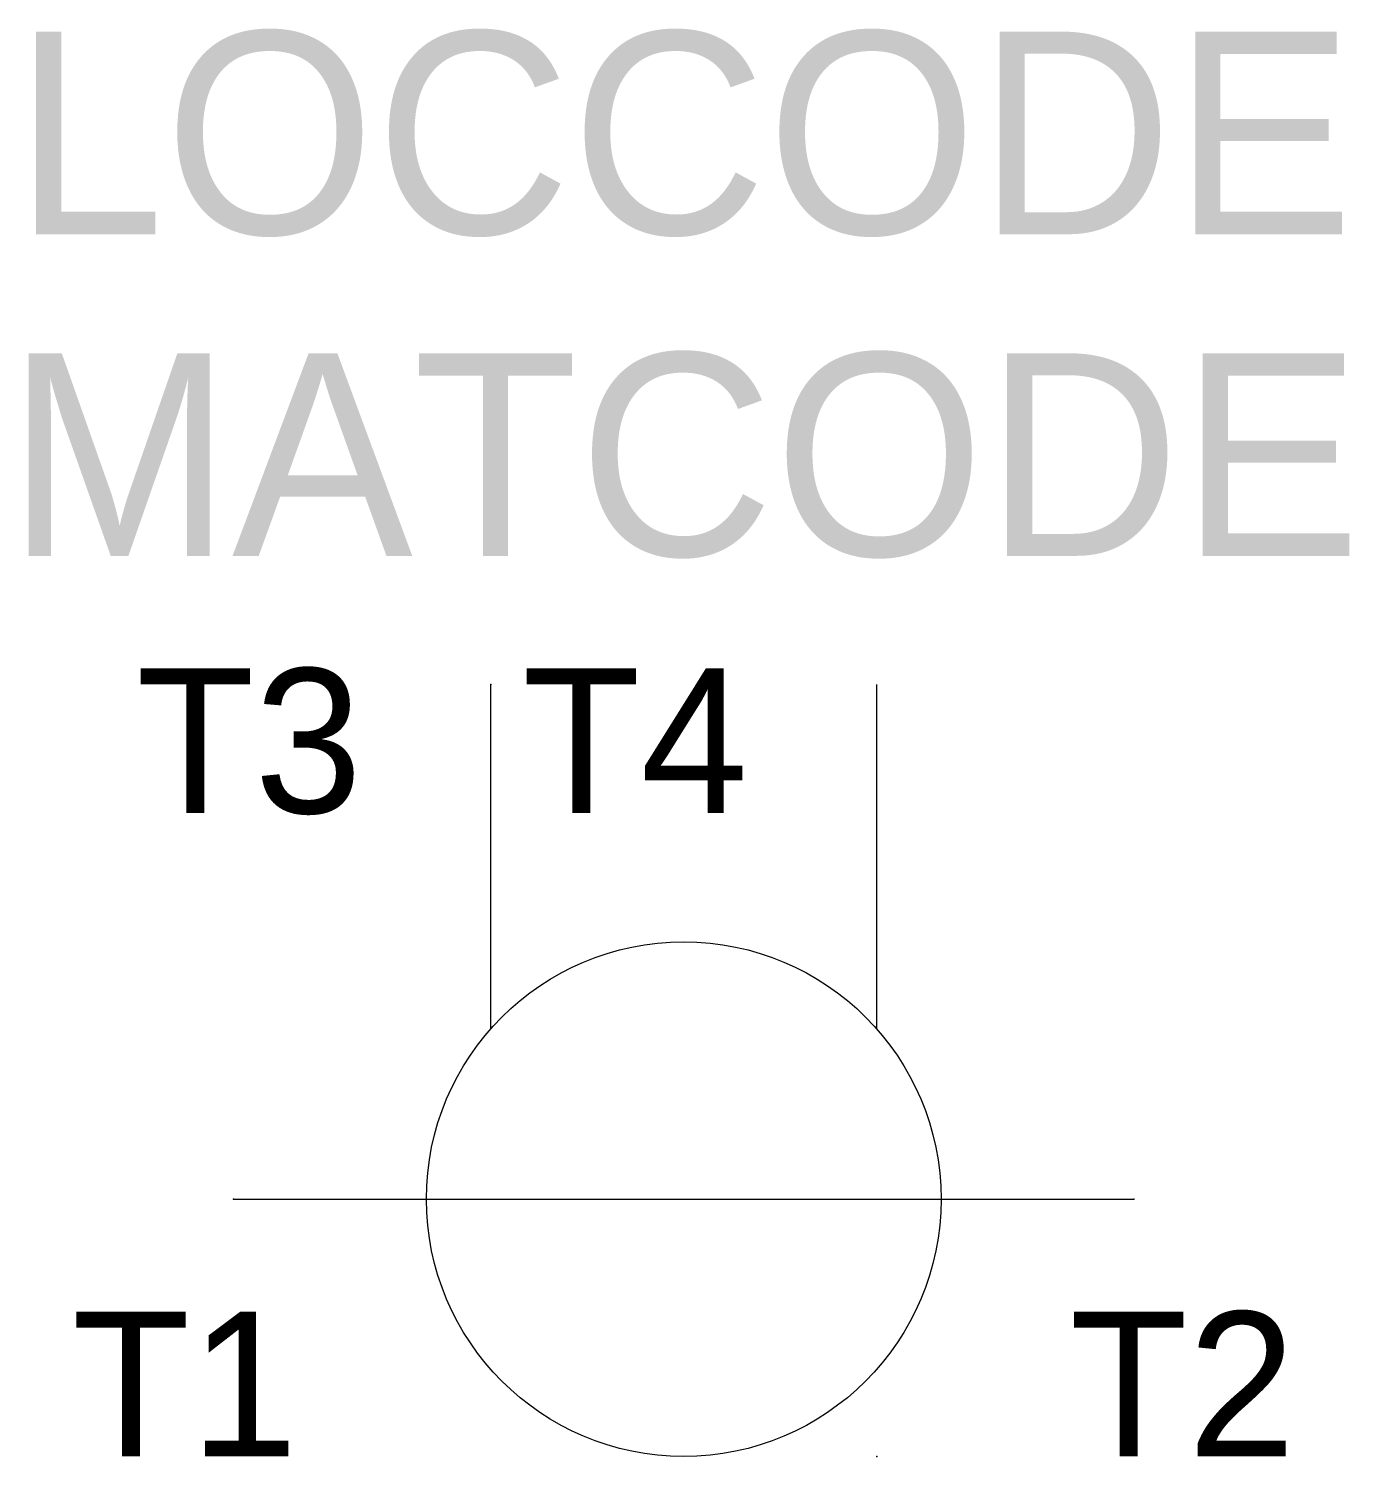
# Model space of a CAD drawing. Extents: x -10.2 to 10.3, y -4 to 18.2.
import ezdxf
from ezdxf.enums import TextEntityAlignment as Align

# ---------------------------------------------------------------- set-up
doc = ezdxf.new("R2010")
doc.units = 0
doc.layers.get('0').update_dxf_attribs({"linetype": 'CONTINUOUS'})
doc.layers.add('C', color=6, linetype='CONTINUOUS')
doc.layers.add('T2', color=1, linetype='CONTINUOUS')

msp = doc.modelspace()

# ---------------------------------------------------------------- linework, layer by layer
at = {"color": 0}
for p, q in [((-3, 2.646), (-3, 8)), ((3, 2.646), (3, 8)), ((-7, 0), (7, 0))]:
    msp.add_line(p, q, dxfattribs=at)
at = {"color": 0, "linetype": 'CONTINUOUS'}
msp.add_circle((0, 0), 4, dxfattribs=at)
at = {"layer": 'C', "color": 0, "linetype": 'CONTINUOUS'}
for p in [(-3, 8), (-7, 0), (7, 0), (3, -4)]:
    msp.add_point(p, dxfattribs=at)

# ---------------------------------------------------------------- texts
at = {"color": 0, "linetype": 'CONTINUOUS'}
for tag, p in [('LOCCODE', (0, 15)), ('MATCODE', (0, 10))]:
    msp.add_attdef(tag, text='', height=3.15, dxfattribs=at).set_placement(p, align=Align.CENTER)
at = {"layer": 'T2', "color": 0, "linetype": 'CONTINUOUS'}
for tag, p in [('T3', (-5, 6)), ('T4', (1, 6)), ('T1', (-6, -4))]:
    msp.add_attdef(tag, text='', height=2.25, dxfattribs=at).set_placement(p, align=Align.RIGHT)
msp.add_attdef('T2', (6, -4), '', height=2.25, dxfattribs=at)

doc.saveas('drawing.dxf')
